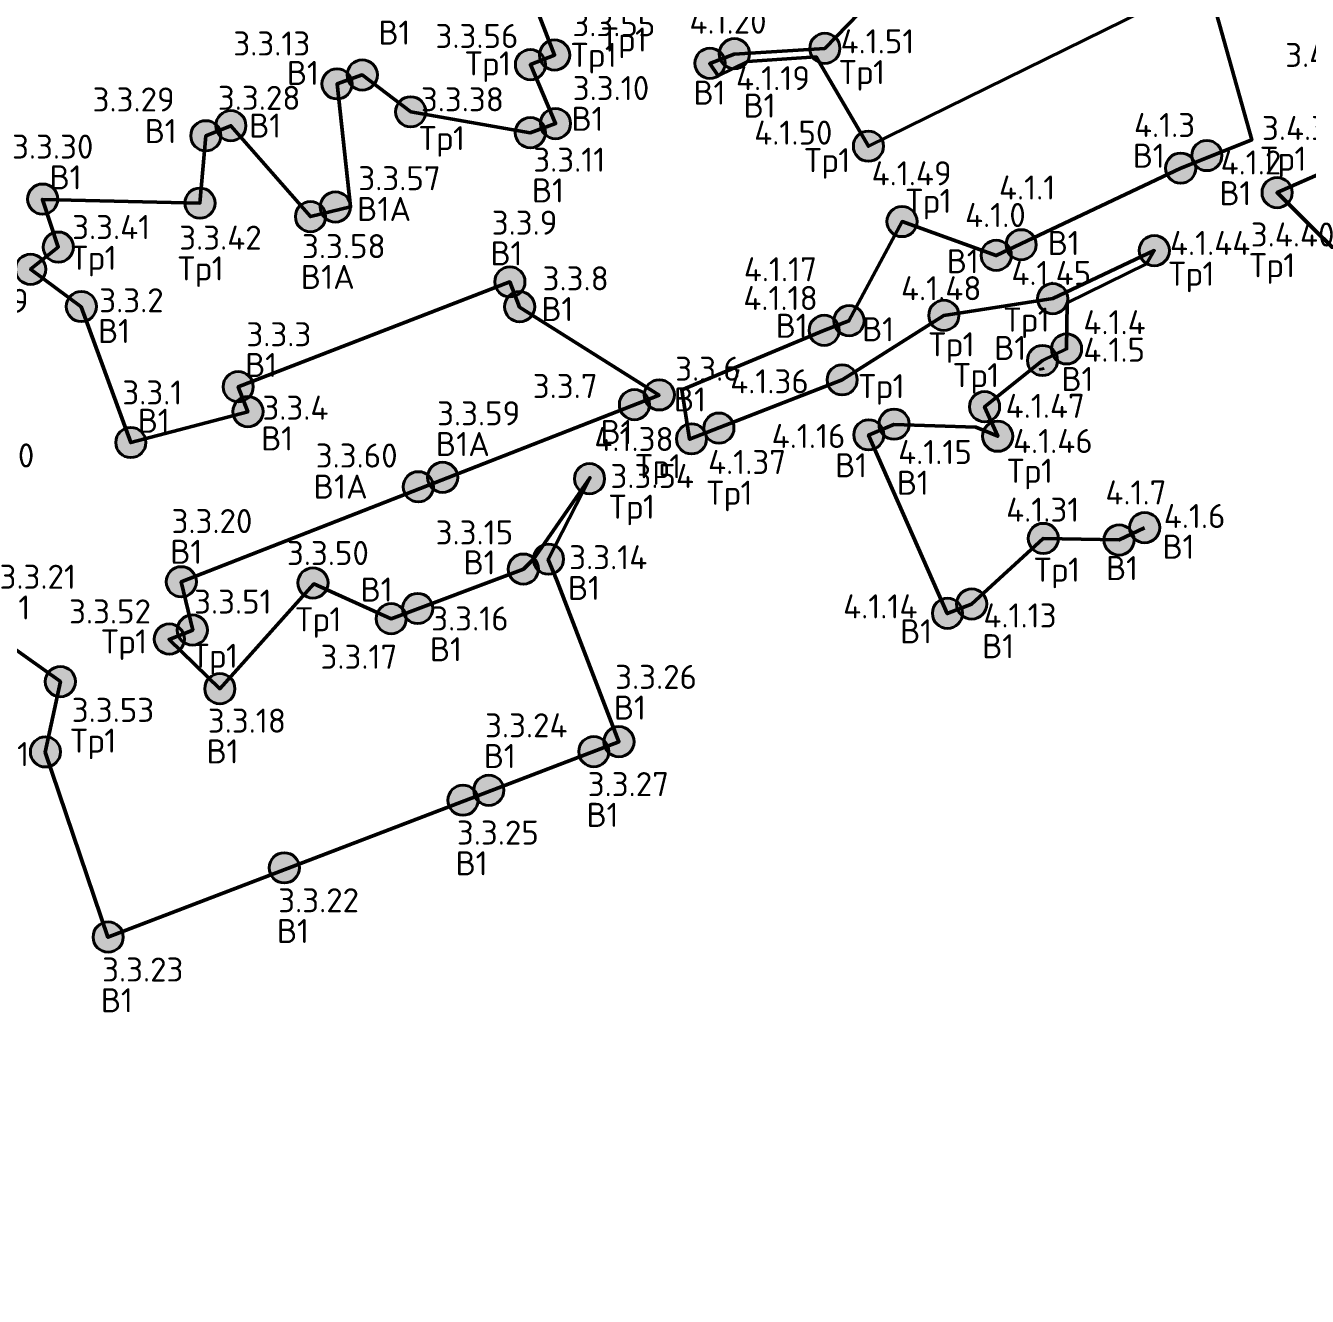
# Model space of a CAD drawing. Header units: millimetres. Extents: x -500444 to 437433, y -1435259 to 1593622.
# Drawn here: x -47301 to -37706, y -1382963 to -1373447 of the extents above; entities that cross this region are included whole.
import ezdxf

# ---------------------------------------------------------------- set-up
doc = ezdxf.new("R2010")
doc.units = ezdxf.units.MM
for name, color, linetype, lineweight in [('_Гр.ЩД-2C.7.6.I2.7', 6, 'Continuous', 50), ('_Гр.ЩД-2C.7.6.I2.8', 6, 'Continuous', 50), ('_Гр.ЩД-2C.7.6.I3.1', 6, 'Continuous', 50), ('A-ANNO-DIMS', 7, 'Continuous', 9), ('Светильники аварийные', 1, 'Continuous', 40)]:
    doc.layers.add(name, color=color, linetype=linetype, lineweight=lineweight)
doc.layers.add('DLX_LUM 1', color=7, linetype='Continuous', lineweight=40, true_color=0xfa2205)
doc.layers.add('сВЕтильники', color=7, linetype='Continuous', lineweight=40, true_color=0x0000f0)
doc.layers.add('Вставка', color=252, linetype='Continuous')
doc.styles.add('GOST 2.304', font='')
doc.styles.add('TableTextStyle', font='isocpeur.ttf', dxfattribs={"width": 0.9})
doc.styles.get('GOST 2.304').set_extended_font_data('GOST Common')
doc.linetypes.add('Truba', pattern='A,3e-05,[4,MSH_7,S=1,R=0,X=0,Y=0],-3.022072', length=3.022102)
doc.dimstyles.new('М-200', dxfattribs={"dimtxt": 400, "dimasz": 160, "dimexe": 200, "dimexo": 400, "dimgap": 50, "dimtad": 1, "dimdec": 0, "dimzin": 0, "dimdsep": 46, "dimtxsty": 'GOST 2.304', "dimblk": 'ARCHTICK', "dimcen": 180, "dimdle": 200, "dimadec": 0, "dimazin": 0, "dimtfac": 1, "dimtdec": 0, "dimtmove": 1, "dimatfit": 0, "dimfxl": 1, "dimtolj": 1, "dimtzin": 0, "dimarcsym": 0})

# ---------------------------------------------------------------- blocks, each defined once
blk = doc.blocks.new('_ArchTick')
at = {"color": 0, "linetype": 'ByBlock', "const_width": 0.15}
blk.add_lwpolyline([(-0.5, -0.5), (0.5, 0.5)], dxfattribs=at)
blk = doc.blocks.new('*D41')
at = {"layer": 'A-ANNO-DIMS', "color": 0, "lineweight": -2, "transparency": 16777216}
blk.add_arc((-165703.8, -113309.3), 107894.2, 269.999998, 325.999999, dxfattribs=at)
at = {"layer": 'Defpoints', "color": 0, "lineweight": 30, "transparency": 16777216}
for p in [(-165703.8, -113309.3), (-165703.8, -113309.3), (-75741.3, -173989.8), (-131171, -215527.9), (-165703.8, -221903.3)]:
    blk.add_point(p, dxfattribs=at)
at = {"layer": 'A-ANNO-DIMS', "color": 0, "lineweight": -2, "transparency": 16777216, "xscale": 160, "yscale": 160, "zscale": 160}
for p, rotation in [((-76255.4, -173643), 55.99999895826774), ((-165703.8, -221203.5), 179.9999981265246)]:
    blk.add_blockref('_ArchTick', p, dxfattribs=dict(at, rotation=rotation))
at = {"layer": 'A-ANNO-DIMS', "color": 0, "transparency": 16777216, "insert": (-114299.5, -207822), "char_height": 400, "attachment_point": 5, "rotation": 28.54122, "style": 'GOST 2.304'}
blk.add_mtext('\\A1;56,0%%D', dxfattribs=at)
blk = doc.blocks.new('A$Cab2378fa')
at = {"lineweight": 25, "true_color": 0xfff5f5}
h = blk.add_hatch(color=7, dxfattribs=at)
h.dxf.hatch_style = 1
h.paths.add_polyline_path([(0, 0), (-142, -170, 0.174923), (3, -222, 0.197808), (162, -157)])
h.paths.add_polyline_path([(-163, 158), (0, 0), (148, 178, 0.175398), (3, 230, 0.209014)])
at = {"lineweight": 25}
h = blk.add_hatch(color=256, dxfattribs=at)
h.paths.add_polyline_path([(162, -157, 0.442338), (148, 178), (0, 0)])
h.paths.add_polyline_path([(-142, -170), (0, 0), (-163, 158, 0.430096)])
blk.add_circle((3, 4), 226)
blk = doc.blocks.new('Гр.ЩД-2C.7.6.I2.7')
at = {"layer": '_Гр.ЩД-2C.7.6.I2.7', "color": 18, "true_color": 0x000000, "style": 'TableTextStyle'}
for s, p in [('В1', (42704.4, 12764.8)), ('Тр1', (44147.5, 12597.5)), ('Тр1', (43354.6, 12534)), ('В1', (42019.6, 12462.7)), ('В1', (44150.4, 12119.2)), ('В1', (40955.1, 12027.5)), ('В1', (41737.3, 12068.4)), ('Тр1', (43010.2, 11974.4)), ('В1', (40243.1, 11680.8)), ('В1', (43854.3, 11583)), ('B1A', (42544.9, 11444.3)), ('Тр1', (40402.3, 11078.5)), ('В1', (43543.6, 11111.7)), ('Тр1', (41203.9, 10999)), ('B1A', (42123.2, 10935.4)), ('В1', (43924.6, 10694.4)), ('В1', (40605.5, 10530.1)), ('В1', (41706.8, 10275.7)), ('В1', (44917.1, 10017.6)), ('В1', (40902.9, 9857.9)), ('В1', (41826.7, 9725.8)), ('В1', (44367.2, 9773.8)), ('B1A', (43134.4, 9683.9)), ('B1A', (42219.9, 9365)), ('Тр1', (44432.2, 9214.5)), ('В1', (41146.7, 8876.8)), ('В1', (43342.3, 8797.4)), ('В1', (42571.5, 8594.1)), ('В1', (44123.7, 8606.2)), ('В1', (39858.8, 8459.9)), ('Тр1', (42085.4, 8371.5)), ('Тр1', (40631.2, 8205.6)), ('Тр1', (41310.6, 8098.2)), ('В1', (43090.5, 8147.2)), ('В1', (44467.7, 7710)), ('Тр1', (40399.7, 7462.8)), ('В1', (39849.8, 7361.8)), ('В1', (41418.2, 7382.2)), ('В1', (43493.5, 7347.3)), ('В1', (44262.5, 6907)), ('В1', (43282.8, 6544.2)), ('В1', (41945.1, 6037.2)), ('В1', (40626.8, 5518.8))]:
    blk.add_text(s, height=180, dxfattribs=at).set_placement(p)
at = {"layer": '_Гр.ЩД-2C.7.6.I2.7', "ltscale": 100, "style": 'TableTextStyle'}
for tag, p in [('ТР1', (41636.7, 17549.6)), ('ТР1', (42430.6, 17239.9)), ('ТР1', (41330.4, 16737.4)), ('ТР1', (40531.3, 16404.7)), ('ТР1', (42705, 16018.5)), ('ТР1', (41844.4, 15689.5)), ('ТР1', (40983.8, 15360.4)), ('В1', (41622.1, 14174.2)), ('В1', (40643.5, 13790.6)), ('В1', (42167.7, 13744.9)), ('В1', (41169.9, 13351.5)), ('В1', (39366.4, 13274)), ('В1', (42450.5, 12996.7)), ('В1', (38554.3, 12825.5)), ('ТР1', (44157.5, 12827.5)), ('В1', (41619, 12683.1)), ('ТР1', (43132.5, 12739.3)), ('В1', (44160.4, 12349.2)), ('В1', (40565.5, 12263.9)), ('В1', (41503.5, 12276)), ('ТР1', (43023.1, 12265.2)), ('В1', (39962.4, 11910.8)), ('В1', (43864.3, 11813)), ('B1A', (42554.9, 11674.3)), ('В1', (43553.6, 11341.7)), ('В1', (38234.7, 11242.3)), ('ТР1', (39387.2, 11298.5)), ('ТР1', (40412.3, 11308.5)), ('ТР1', (41213.9, 11229)), ('B1A', (42133.2, 11165.4)), ('В1', (43934.6, 10924.4)), ('В1', (40615.5, 10760.1)), ('ТР1', (39468, 10756.2)), ('В1', (41716.8, 10505.7)), ('В1', (39330.5, 10270)), ('В1', (44927.1, 10247.6)), ('В1', (43861, 10118.3)), ('В1', (40787.9, 10069.9)), ('В1', (41836.7, 9955.8)), ('B1A', (43144.4, 9913.9)), ('В1', (39646.6, 9598.2)), ('B1A', (42236, 9597.6)), ('ТР1', (44442.2, 9444.5)), ('В1', (41156.7, 9106.8)), ('В1', (43133.9, 9021.9)), ('ТР1', (42020.4, 8867.7)), ('В1', (44133.7, 8836.2)), ('В1', (39868.8, 8689.9)), ('ТР1', (41325.3, 8503.7)), ('ТР1', (40389.2, 8430.2)), ('В1', (43100.5, 8377.2)), ('В1', (42271.5, 8090.7)), ('В1', (44477.7, 7940)), ('ТР1', (40409.7, 7692.8)), ('В1', (39468.8, 7643.5)), ('В1', (41428.2, 7612.2)), ('В1', (43503.5, 7577.3)), ('В1', (44272.5, 7137)), ('В1', (43292.8, 6774.2)), ('В1', (41955.1, 6267.2)), ('В1', (40636.8, 5748.8))]:
    blk.add_attdef(tag, p, '', height=180, dxfattribs=at)
blk = doc.blocks.new('Гр.ЩД-2C.7.6.I2.8')
at = {"layer": '_Гр.ЩД-2C.7.6.I2.8', "color": 18, "true_color": 0x000000, "style": 'TableTextStyle'}
for p in [(49309.8, 11820.5), (49226.2, 11022.6)]:
    blk.add_text('Тр1', height=180, dxfattribs=at).set_placement(p)
at = {"layer": '_Гр.ЩД-2C.7.6.I2.8', "ltscale": 100, "style": 'TableTextStyle'}
for tag, p in [('ТР1', (49383.2, 20395.7)), ('ТР1', (48203.9, 19825.9)), ('ТР1', (49913.9, 19397.5)), ('ТР1', (46999.6, 19244)), ('ТР1', (48960.1, 18936.6)), ('В1', (51070, 18411.1)), ('ТР1', (51908, 18250.2)), ('ТР1', (47495.7, 18229.1)), ('В1', (51207.2, 17714.6)), ('ТР1', (52349.5, 17420.4)), ('В1', (48757.9, 17301.6)), ('В1', (51546, 17103.8)), ('В1', (50665.3, 16970.7)), ('В1', (47809.6, 16852.6)), ('ТР1', (52697.2, 16766.9)), ('В1', (48899.3, 16601.8)), ('ТР1', (51913.6, 16459.1)), ('ТР1', (50868.1, 16377.2)), ('ТР1', (52977.3, 16240.5)), ('В1', (47959.8, 16155.5)), ('В1', (49284.4, 15927.2)), ('ТР1', (50378.7, 15899)), ('ТР1', (49769.2, 15648)), ('В1', (52184.5, 15591.8)), ('ТР1', (53298.5, 15636.8)), ('В1', (48340.7, 15537.2)), ('В1', (52200, 15360.1)), ('В1', (49105.7, 15211.5)), ('В1', (51185.1, 15251.6)), ('В1', (51172.2, 15024.5)), ('ТР1', (53648.1, 14979.8)), ('B1A', (49689, 14520.3)), ('В1', (50868.8, 14516.4)), ('В1', (52909.5, 14400.6)), ('В1', (52288.6, 14188)), ('B1A', (49258.5, 14058.6)), ('ТР1', (53449, 13779.1)), ('В1', (50843.3, 13688.1)), ('В1', (51707.9, 13732.3)), ('ТР1', (52606.2, 13545.7)), ('ТР1', (54276.5, 13583.3)), ('В1', (52131.7, 13336.8)), ('B1A', (49720.7, 13059.3)), ('ТР1', (52383.9, 12824.5)), ('ТР1', (51046.7, 12771.7)), ('В1', (53438.5, 12706)), ('B1A', (49493.8, 12597.3)), ('В1', (53436.4, 12477.3)), ('В1', (51423.6, 12312.7)), ('В1', (54624.6, 12134.2)), ('ТР1', (49319.8, 12050.5)), ('В1', (49986, 11826.3)), ('В1', (51201.8, 11828.6)), ('В1', (54240.9, 11628.3)), ('В1', (50470.1, 11526.9)), ('ТР1', (49236.2, 11252.6)), ('В1', (51602.8, 11115.1)), ('В1', (50652, 10653.7)), ('В1', (51690.1, 10394.4)), ('В1', (50730.1, 9943.4))]:
    blk.add_attdef(tag, p, '', height=180, dxfattribs=at)
blk = doc.blocks.new('Гр.ЩД-2C.7.6.I3.1')
at = {"layer": '_Гр.ЩД-2C.7.6.I3.1', "color": 18, "true_color": 0x000000, "style": 'TableTextStyle'}
for s, p in [('Тр1', (44373.1, 12712.6)), ('Тр1', (46155.2, 12469.1)), ('В1', (45063, 12315.1)), ('В1', (45438.5, 12218)), ('В1', (48351.8, 11842.8)), ('Тр1', (45894.7, 11809.6)), ('В1', (49000.3, 11562.2)), ('Тр1', (46653.5, 11504.7)), ('В1', (47715.3, 11189.1)), ('В1', (46959.4, 11052.7)), ('Тр1', (48621, 10959.3)), ('В1', (45678.7, 10569.2)), ('Тр1', (47388, 10615.4)), ('В1', (46325.5, 10543.2)), ('Тр1', (46825.6, 10430.6)), ('В1', (47314.9, 10403.3)), ('Тр1', (47010.1, 10199.7)), ('Тр1', (46301.4, 10117.3)), ('В1', (47817.8, 10170.7)), ('Тр1', (44629.3, 9517.4)), ('В1', (46123.6, 9524.9)), ('Тр1', (47412.1, 9483.6)), ('Тр1', (45163.1, 9319.2)), ('В1', (46585.9, 9394)), ('В1', (48574.8, 8914.9)), ('В1', (48151.7, 8754.7)), ('Тр1', (47614.6, 8743)), ('В1', (46610.3, 8281.2)), ('В1', (47224.5, 8170))]:
    blk.add_text(s, height=180, dxfattribs=at).set_placement(p)
at = {"layer": '_Гр.ЩД-2C.7.6.I3.1', "ltscale": 100, "style": 'TableTextStyle'}
for tag, p in [('ТР1', (40805.6, 26233.5)), ('ТР1', (41203.8, 25319.6)), ('ТР1', (41602, 24405.6)), ('ТР1', (42000.3, 23491.7)), ('ТР1', (42398.5, 22577.7)), ('ТР1', (42796.7, 21663.8)), ('ТР1', (45643.7, 19114.3)), ('ТР1', (44625.5, 18622.3)), ('ТР1', (46404.2, 18227.1)), ('ТР1', (44427, 17446.8)), ('В1', (45856, 15574)), ('В1', (45024.8, 15501)), ('В1', (48125.1, 15309.6)), ('В1', (44215.2, 15161)), ('ТР1', (45487.6, 14733.4)), ('ТР1', (48639.7, 14769.4)), ('В1', (43523.1, 14692.7)), ('ТР1', (47724.9, 14542.4)), ('В1', (46214.3, 14413.6)), ('В1', (45478.5, 14146.7)), ('ТР1', (47055.6, 14192.1)), ('В1', (48066.5, 13890.7)), ('В1', (44237.2, 13744.3)), ('ТР1', (45275.7, 13723.2)), ('ТР1', (46574.7, 13550.1)), ('В1', (44244.4, 13536.6)), ('В1', (45901.9, 13357.8)), ('В1', (47393, 13427.6)), ('В1', (48500.8, 13421.8)), ('В1', (46776.1, 13219.1)), ('В1', (49074.1, 13150.6)), ('ТР1', (44060.7, 12932.6)), ('В1', (45033.6, 12846.6)), ('ТР1', (46165.2, 12699.1)), ('В1', (45382.3, 12423.4)), ('ТР1', (45518.5, 12015.7)), ('В1', (48361.8, 12072.8)), ('В1', (49010.3, 11792.2)), ('ТР1', (46397.6, 11711.2)), ('В1', (47351, 11604.6)), ('В1', (47097.1, 11398.7)), ('ТР1', (48631, 11189.3)), ('В1', (45440.8, 10992.7)), ('ТР1', (47443.9, 10964.5)), ('В1', (45437.1, 10777.2)), ('ТР1', (46617.5, 10850.6)), ('В1', (47982.9, 10595.8)), ('В1', (47982.3, 10389.9)), ('ТР1', (45338.8, 10153.5)), ('ТР1', (47401.2, 9969.6)), ('ТР1', (44321.7, 9721.1)), ('В1', (45649.4, 9744)), ('ТР1', (47456, 9706.4)), ('В1', (46595.9, 9624)), ('ТР1', (45173.1, 9549.2)), ('В1', (48147.8, 9321.1)), ('ТР1', (47404.4, 9192.2)), ('В1', (48584.8, 9144.9)), ('В1', (46184.1, 8467.9)), ('В1', (47234.5, 8400))]:
    blk.add_attdef(tag, p, '', height=180, dxfattribs=at)
blk = doc.blocks.new('Оси200')
at = {"layer": 'A-ANNO-DIMS', "color": 253}
dim = blk.add_angular_dim_2l(base=(-131171, -215527.9), line1=((-165703.8, -113309.3), (-75741.3, -173989.8)), line2=((-165703.8, -113309.3), (-165703.8, -221903.3)), text='56,0%%D', dimstyle='М-200', override={"dimadec": 2, "dimtmove": 2}, dxfattribs=at)
dim.commit()
dim.dimension.update_dxf_attribs({"geometry": '*D41', "text_midpoint": (-114299.5, -207822), "dimtype": 130})
blk = doc.blocks.new('A$C20f07326')
at = {"layer": 'A-ANNO-DIMS', "color": 253}
blk.add_blockref('Оси200', (404603.7, 213803.6), dxfattribs=at)

msp = doc.modelspace()

# ---------------------------------------------------------------- block references
at = {"layer": 'Вставка', "linetype": 'Truba', "lineweight": 30, "ltscale": 100}
msp.add_blockref('A$C20f07326', (-318165.7, -1386353.6), dxfattribs=at)

# ---------------------------------------------------------------- next in the draw order: linework, layer by layer
at = {"layer": '_Гр.ЩД-2C.7.6.I2.7', "ltscale": 100}
msp.add_lwpolyline([(-44002.1, -1371957.7), (-43341.4, -1373667.2), (-43522.2, -1373738.6), (-43334.6, -1374180.7), (-43523.2, -1374249), (-44418.8, -1374092.3), (-44781.1, -1373816.4), (-44969.7, -1373883), (-44869.2, -1374804.5), (-45168.8, -1374877.3), (-45765, -1374196), (-45952.3, -1374271.5), (-45996.5, -1374776), (-47175.3, -1374747.8), (-47056.8, -1375105.3), (-47264.4, -1375271.7), (-46885.7, -1375552.3), (-46514.1, -1376568.7), (-45638.8, -1376339.4), (-45710.1, -1376151), (-43676.1, -1375365.6), (-43604.6, -1375553.9), (-42558.8, -1376214), (-46136.2, -1377611.4), (-46050.3, -1377973.3), (-46227.3, -1378042.5), (-45847.5, -1378412.4), (-45145, -1377627.8), (-44564.6, -1377888), (-43575.3, -1377516.4), (-43500.2, -1377442.2), (-43076.2, -1376831.3), (-43388.5, -1377444.1), (-43323.3, -1377607.4), (-42859.5, -1378809.2), (-46685, -1380273.8), (-47154.6, -1378887.3), (-47041.2, -1378359.3), (-47429.9, -1378081.5)], dxfattribs=at)
at = {"layer": '_Гр.ЩД-2C.7.6.I2.8', "ltscale": 100}
msp.add_lwpolyline([(-36556.9, -1376067.4), (-37932.4, -1374697.5), (-37545.3, -1374526)], dxfattribs=at)
at = {"layer": '_Гр.ЩД-2C.7.6.I3.1', "ltscale": 100}
for points in [[(-40891.7, -1373176.5), (-41318.4, -1373617), (-41996.6, -1373659.3), (-42180, -1373731), (-42115.8, -1373823.2), (-41897.6, -1373714.7), (-41383.2, -1373680.9), (-40991.9, -1374349.7), (-38489.4, -1373116.7)], [(-38402.8, -1373297.1), (-38121.7, -1374302.3), (-38654.3, -1374513.9), (-40036.7, -1375168.9), (-40740.5, -1374914), (-41138.5, -1375658.5), (-41325, -1375730.6), (-42389.6, -1376174.8), (-42330.4, -1376544.4), (-41188.8, -1376099.6), (-40427.4, -1375616.5), (-39612.1, -1375491.2), (-38851.8, -1375131.9), (-38909.3, -1375229.4), (-39503.2, -1375521.9), (-39508.6, -1375867.7), (-39688.9, -1375954.3), (-40122.6, -1376300.7), (-40024.2, -1376521.6), (-40187.6, -1376452.7), (-40801.2, -1376433.2), (-40990.6, -1376513.4), (-40401.7, -1377849.5), (-40220.2, -1377779.5), (-39683.1, -1377286.9), (-39115.7, -1377298.4), (-38923.9, -1377206.2)]]:
    msp.add_lwpolyline(points, dxfattribs=at)
at = {"layer": 'DLX_LUM 1'}
for points in [[(-39677.3, -1376014.4, 0), (-39712.9, -1376021.1, 0)], [(-39712.9, -1376021.1, 0), (-39677.3, -1376014.4, 0)], [(-39712.9, -1376021.1, 0), (-39677.3, -1376014.4, 0)], [(-39677.3, -1376014.4, 0), (-39712.9, -1376021.1, 0)]]:
    msp.add_polyline3d(points, dxfattribs=at)

# ---------------------------------------------------------------- next in the draw order: block references
at = {"layer": '_Гр.ЩД-2C.7.6.I2.7'}
ref = msp.add_blockref('Гр.ЩД-2C.7.6.I2.7', (-87365.7, -1386353.7), dxfattribs=at)
ref.add_attrib('ТР1', '3.3.38', (-44342.6, -1374088.4), dxfattribs={"ltscale": 100, "height": 180, "style": 'TableTextStyle'})
ref.add_attrib('В1', '3.3.0', (-47719.1, -1376755.4), dxfattribs={"ltscale": 100, "height": 180, "style": 'TableTextStyle'})
ref.add_attrib('В1', '3.3.1', (-46577.8, -1376283.8), dxfattribs={"ltscale": 100, "height": 180, "style": 'TableTextStyle'})
ref.add_attrib('В1', '3.3.2', (-46750.3, -1375593.6), dxfattribs={"ltscale": 100, "height": 180, "style": 'TableTextStyle'})
ref.add_attrib('В1', '3.3.3', (-45648.9, -1375848), dxfattribs={"ltscale": 100, "height": 180, "style": 'TableTextStyle'})
ref.add_attrib('В1', '3.3.4', (-45529.1, -1376397.9), dxfattribs={"ltscale": 100, "height": 180, "style": 'TableTextStyle'})
ref.add_attrib('В1', '3.3.6', (-42438.6, -1376106.1), dxfattribs={"ltscale": 100, "height": 180, "style": 'TableTextStyle'})
ref.add_attrib('В1', '3.3.7', (-43504.7, -1376235.4), dxfattribs={"ltscale": 100, "height": 180, "style": 'TableTextStyle'})
ref.add_attrib('В1', '3.3.8', (-43431.1, -1375429.2), dxfattribs={"ltscale": 100, "height": 180, "style": 'TableTextStyle'})
ref.add_attrib('В1', '3.3.9', (-43812.1, -1375012), dxfattribs={"ltscale": 100, "height": 180, "style": 'TableTextStyle'})
ref.add_attrib('В1', '3.3.10', (-43205.4, -1374004.4), dxfattribs={"ltscale": 100, "height": 180, "style": 'TableTextStyle'})
ref.add_attrib('В1', '3.3.11', (-43501.4, -1374540.6), dxfattribs={"ltscale": 100, "height": 180, "style": 'TableTextStyle'})
ref.add_attrib('В1', '3.3.13', (-45746.7, -1373670.5), dxfattribs={"ltscale": 100, "height": 180, "style": 'TableTextStyle'})
ref.add_attrib('В1', '3.3.14', (-43232, -1377517.5), dxfattribs={"ltscale": 100, "height": 180, "style": 'TableTextStyle'})
ref.add_attrib('В1', '3.3.15', (-44231.9, -1377331.8), dxfattribs={"ltscale": 100, "height": 180, "style": 'TableTextStyle'})
ref.add_attrib('В1', '3.3.16', (-44265.2, -1377976.4), dxfattribs={"ltscale": 100, "height": 180, "style": 'TableTextStyle'})
ref.add_attrib('В1', '3.3.17', (-45094.2, -1378263), dxfattribs={"ltscale": 100, "height": 180, "style": 'TableTextStyle'})
ref.add_attrib('В1', '3.3.18', (-45937.5, -1378741.5), dxfattribs={"ltscale": 100, "height": 180, "style": 'TableTextStyle'})
ref.add_attrib('В1', '3.3.20', (-46209.1, -1377246.9), dxfattribs={"ltscale": 100, "height": 180, "style": 'TableTextStyle'})
ref.add_attrib('В1', '3.3.21', (-47497, -1377663.8), dxfattribs={"ltscale": 100, "height": 180, "style": 'TableTextStyle'})
ref.add_attrib('В1', '3.3.22', (-45410.6, -1380086.5), dxfattribs={"ltscale": 100, "height": 180, "style": 'TableTextStyle'})
ref.add_attrib('В1', '3.3.23', (-46729, -1380604.9), dxfattribs={"ltscale": 100, "height": 180, "style": 'TableTextStyle'})
ref.add_attrib('В1', '3.3.24', (-43862.2, -1378776.3), dxfattribs={"ltscale": 100, "height": 180, "style": 'TableTextStyle'})
ref.add_attrib('В1', '3.3.25', (-44072.9, -1379579.5), dxfattribs={"ltscale": 100, "height": 180, "style": 'TableTextStyle'})
ref.add_attrib('В1', '3.3.26', (-42888, -1378413.7), dxfattribs={"ltscale": 100, "height": 180, "style": 'TableTextStyle'})
ref.add_attrib('В1', '3.3.27', (-43093.3, -1379216.6), dxfattribs={"ltscale": 100, "height": 180, "style": 'TableTextStyle'})
ref.add_attrib('В1', '3.3.28', (-45862.2, -1374077.6), dxfattribs={"ltscale": 100, "height": 180, "style": 'TableTextStyle'})
ref.add_attrib('В1', '3.3.29', (-46800.2, -1374089.8), dxfattribs={"ltscale": 100, "height": 180, "style": 'TableTextStyle'})
ref.add_attrib('B1A', '3.3.57', (-44810.8, -1374679.4), dxfattribs={"ltscale": 100, "height": 180, "style": 'TableTextStyle'})
ref.add_attrib('B1A', '3.3.58', (-45232.6, -1375188.3), dxfattribs={"ltscale": 100, "height": 180, "style": 'TableTextStyle'})
ref.add_attrib('B1A', '3.3.59', (-44221.4, -1376439.8), dxfattribs={"ltscale": 100, "height": 180, "style": 'TableTextStyle'})
ref.add_attrib('B1A', '3.3.60', (-45129.7, -1376756.1), dxfattribs={"ltscale": 100, "height": 180, "style": 'TableTextStyle'})
ref.add_attrib('ТР1', '3.3.39', (-47897.7, -1375597.5), dxfattribs={"ltscale": 100, "height": 180, "style": 'TableTextStyle'})
ref.add_attrib('ТР1', '3.3.41', (-46953.4, -1375045.2), dxfattribs={"ltscale": 100, "height": 180, "style": 'TableTextStyle'})
ref.add_attrib('ТР1', '3.3.42', (-46151.8, -1375124.6), dxfattribs={"ltscale": 100, "height": 180, "style": 'TableTextStyle'})
ref.add_attrib('ТР1', '3.3.50', (-45345.4, -1377486), dxfattribs={"ltscale": 100, "height": 180, "style": 'TableTextStyle'})
ref.add_attrib('ТР1', '3.3.51', (-46040.4, -1377849.9), dxfattribs={"ltscale": 100, "height": 180, "style": 'TableTextStyle'})
ref.add_attrib('ТР1', '3.3.52', (-46976.5, -1377923.5), dxfattribs={"ltscale": 100, "height": 180, "style": 'TableTextStyle'})
ref.add_attrib('ТР1', '3.3.53', (-46956, -1378660.9), dxfattribs={"ltscale": 100, "height": 180, "style": 'TableTextStyle'})
ref.add_attrib('ТР1', '3.3.54', (-42923.5, -1376909.1), dxfattribs={"ltscale": 100, "height": 180, "style": 'TableTextStyle'})
ref.add_attrib('ТР1', '3.3.55', (-43208.2, -1373526.2), dxfattribs={"ltscale": 100, "height": 180, "style": 'TableTextStyle'})
ref.add_attrib('ТР1', '3.3.56', (-44233.2, -1373614.4), dxfattribs={"ltscale": 100, "height": 180, "style": 'TableTextStyle'})
ref.add_attrib('В1', '3.3.30', (-47403.3, -1374442.8), dxfattribs={"ltscale": 100, "height": 180, "style": 'TableTextStyle'})
at = {"layer": '_Гр.ЩД-2C.7.6.I2.8'}
ref = msp.add_blockref('Гр.ЩД-2C.7.6.I2.8', (-87365.7, -1386353.7), dxfattribs=at)
ref.add_attrib('ТР1', '3.4.33', (-38045.9, -1374303.2), dxfattribs={"ltscale": 100, "height": 180, "style": 'TableTextStyle'})
ref.add_attrib('B1A', '3.4.57', (-37871.9, -1373756.3), dxfattribs={"ltscale": 100, "height": 180, "style": 'TableTextStyle'})
ref.add_attrib('ТР1', '3.4.40', (-38129.5, -1375101), dxfattribs={"ltscale": 100, "height": 180, "style": 'TableTextStyle'})
at = {"layer": '_Гр.ЩД-2C.7.6.I3.1'}
ref = msp.add_blockref('Гр.ЩД-2C.7.6.I3.1', (-87365.7, -1386353.7), dxfattribs=at)
ref.add_attrib('ТР1', '4.1.31', (-39961.3, -1377161.4), dxfattribs={"ltscale": 100, "height": 180, "style": 'TableTextStyle'})
ref.add_attrib('В1', '4.1.0', (-40268.7, -1374955), dxfattribs={"ltscale": 100, "height": 180, "style": 'TableTextStyle'})
ref.add_attrib('В1', '4.1.1', (-40014.7, -1374749), dxfattribs={"ltscale": 100, "height": 180, "style": 'TableTextStyle'})
ref.add_attrib('В1', '4.1.2', (-38355.4, -1374561.5), dxfattribs={"ltscale": 100, "height": 180, "style": 'TableTextStyle'})
ref.add_attrib('В1', '4.1.3', (-39004, -1374280.9), dxfattribs={"ltscale": 100, "height": 180, "style": 'TableTextStyle'})
ref.add_attrib('В1', '4.1.4', (-39382.8, -1375757.8), dxfattribs={"ltscale": 100, "height": 180, "style": 'TableTextStyle'})
ref.add_attrib('В1', '4.1.5', (-39383.4, -1375963.7), dxfattribs={"ltscale": 100, "height": 180, "style": 'TableTextStyle'})
ref.add_attrib('В1', '4.1.6', (-38780.9, -1377208.8), dxfattribs={"ltscale": 100, "height": 180, "style": 'TableTextStyle'})
ref.add_attrib('В1', '4.1.7', (-39217.9, -1377032.6), dxfattribs={"ltscale": 100, "height": 180, "style": 'TableTextStyle'})
ref.add_attrib('В1', '4.1.13', (-40131.2, -1377953.6), dxfattribs={"ltscale": 100, "height": 180, "style": 'TableTextStyle'})
ref.add_attrib('В1', '4.1.14', (-41181.6, -1377885.7), dxfattribs={"ltscale": 100, "height": 180, "style": 'TableTextStyle'})
ref.add_attrib('В1', '4.1.15', (-40769.8, -1376729.7), dxfattribs={"ltscale": 100, "height": 180, "style": 'TableTextStyle'})
ref.add_attrib('В1', '4.1.16', (-41716.3, -1376609.7), dxfattribs={"ltscale": 100, "height": 180, "style": 'TableTextStyle'})
ref.add_attrib('В1', '4.1.17', (-41924.9, -1375361), dxfattribs={"ltscale": 100, "height": 180, "style": 'TableTextStyle'})
ref.add_attrib('В1', '4.1.18', (-41928.7, -1375576.5), dxfattribs={"ltscale": 100, "height": 180, "style": 'TableTextStyle'})
ref.add_attrib('В1', '4.1.19', (-41983.4, -1373930.2), dxfattribs={"ltscale": 100, "height": 180, "style": 'TableTextStyle'})
ref.add_attrib('В1', '4.1.20', (-42332.1, -1373507.1), dxfattribs={"ltscale": 100, "height": 180, "style": 'TableTextStyle'})
ref.add_attrib('ТР1', '4.1.36', (-42027, -1376200.2), dxfattribs={"ltscale": 100, "height": 180, "style": 'TableTextStyle'})
ref.add_attrib('ТР1', '4.1.37', (-42192.6, -1376804.4), dxfattribs={"ltscale": 100, "height": 180, "style": 'TableTextStyle'})
ref.add_attrib('ТР1', '4.1.38', (-43044.1, -1376632.5), dxfattribs={"ltscale": 100, "height": 180, "style": 'TableTextStyle'})
ref.add_attrib('ТР1', '4.1.44', (-38734.7, -1375164.3), dxfattribs={"ltscale": 100, "height": 180, "style": 'TableTextStyle'})
ref.add_attrib('ТР1', '4.1.45', (-39921.8, -1375389.1), dxfattribs={"ltscale": 100, "height": 180, "style": 'TableTextStyle'})
ref.add_attrib('ТР1', '4.1.46', (-39909.8, -1376647.3), dxfattribs={"ltscale": 100, "height": 180, "style": 'TableTextStyle'})
ref.add_attrib('ТР1', '4.1.47', (-39964.6, -1376384), dxfattribs={"ltscale": 100, "height": 180, "style": 'TableTextStyle'})
ref.add_attrib('ТР1', '4.1.48', (-40748.2, -1375503.1), dxfattribs={"ltscale": 100, "height": 180, "style": 'TableTextStyle'})
ref.add_attrib('ТР1', '4.1.49', (-40968.1, -1374642.5), dxfattribs={"ltscale": 100, "height": 180, "style": 'TableTextStyle'})
ref.add_attrib('ТР1', '4.1.50', (-41847.2, -1374338), dxfattribs={"ltscale": 100, "height": 180, "style": 'TableTextStyle'})
ref.add_attrib('ТР1', '4.1.51', (-41200.5, -1373654.5), dxfattribs={"ltscale": 100, "height": 180, "style": 'TableTextStyle'})
at = {"layer": 'сВЕтильники', "ltscale": 100, "xscale": 0.5, "yscale": 0.5, "zscale": 0.5}
for p in [(-43342.9, -1373669.2), (-41996.6, -1373659.3), (-41319.9, -1373618.9), (-43523.7, -1373740.5), (-42180, -1373731), (-44971.2, -1373885), (-44782.6, -1373818.4), (-44420.2, -1374094.2), (-43336.1, -1374182.6), (-45953.8, -1374273.5), (-45766.5, -1374198), (-43524.7, -1374250.9), (-40993.4, -1374351.6), (-38459.9, -1374421.7), (-38655.7, -1374515.9), (-47175.3, -1374747.8), (-37933.9, -1374699.5), (-45998, -1374778), (-40742, -1374915.9), (-47058.3, -1375107.2), (-39850.2, -1375089.7), (-38853.3, -1375133.9), (-40036.7, -1375168.9), (-47265.9, -1375273.7), (-43677.6, -1375367.5), (-39613.6, -1375493.1), (-46885.7, -1375552.3), (-43604.6, -1375553.9), (-40428.9, -1375618.5), (-41138.5, -1375658.5), (-41325, -1375730.6), (-39510.1, -1375869.6), (-39690.4, -1375956.3), (-41190.2, -1376101.5), (-45711.6, -1376153), (-42745.1, -1376286.8), (-42558.8, -1376214), (-45638.8, -1376339.4), (-40124.1, -1376302.7), (-42112.9, -1376462.7), (-40801.2, -1376433.2), (-46515.5, -1376570.7), (-42317.8, -1376542.9), (-40990.6, -1376513.4), (-40025.7, -1376523.5), (-43081.3, -1376841.8), (-38925.4, -1377208.1), (-39684.6, -1377288.9), (-39117.2, -1377300.3), (-43388.5, -1377444.1), (-43576.8, -1377518.4), (-46137.7, -1377613.4), (-45152, -1377622.1), (-44367.5, -1377813.4), (-40220.2, -1377779.5), (-44566.1, -1377889.9), (-40401.7, -1377849.5), (-46054.4, -1377974.9), (-46227.3, -1378042.5), (-47042.7, -1378361.2), (-45849, -1378414.4), (-47154.6, -1378887.3), (-43049.3, -1378885.4), (-42861, -1378811.2), (-43835.5, -1379174.6), (-44029.2, -1379249.1), (-45366.7, -1379755.4), (-46685, -1380273.8)]:
    msp.add_blockref('A$Cab2378fa', p, dxfattribs=at)
at = {"layer": 'Светильники аварийные', "ltscale": 100, "xscale": 0.5, "yscale": 0.5, "zscale": 0.5}
for p in [(-44983.8, -1374806.4), (-45170.3, -1374879.2), (-44181.2, -1376831.8), (-44363.3, -1376902)]:
    msp.add_blockref('A$Cab2378fa', p, dxfattribs=at)

doc.saveas('drawing.dxf')
